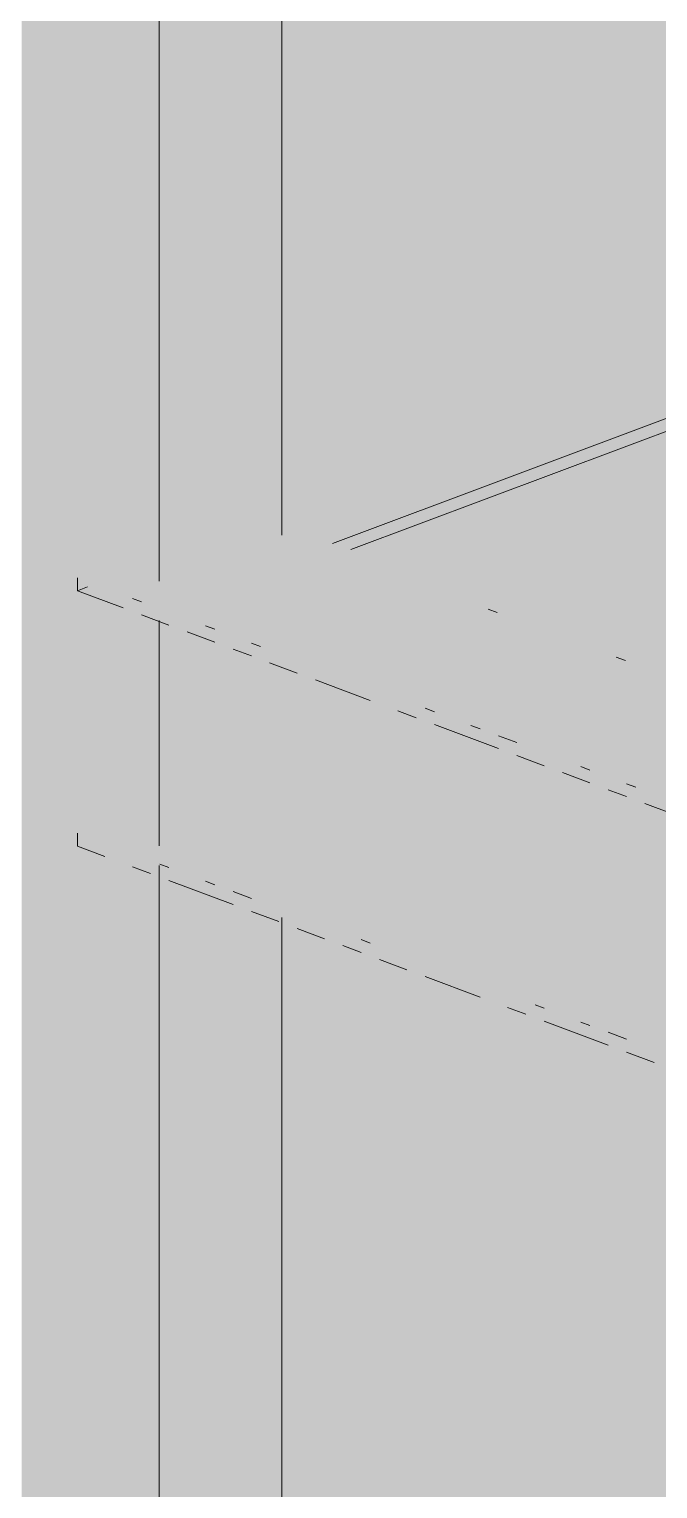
# Paper-space layout '03 3D Building and Roof' of a CAD drawing. Header units: millimetres. Extents: x 5 to 415, y 5 to 292.
# Drawn here: x 35.74 to 40.01, y 69.91 to 79.82 of the extents above; entities that cross this region are included whole.
import ezdxf

# ---------------------------------------------------------------- set-up
doc = ezdxf.new("R2010")
doc.units = ezdxf.units.MM
doc.layers.add('EXISTING', color=7, linetype='Continuous')
doc.layers.add('IMAGES', color=7, linetype='Continuous')

# ---------------------------------------------------------------- blocks, each defined once
blk = doc.blocks.new('SHEET_03')
at = {"layer": 'EXISTING', "color": 250, "lineweight": 9}
for p, q in [((37.4561, 76.387), (37.4561, 81.5131)), ((37.7996, 76.3297), (50.9068, 81.2398)), ((37.9238, 76.2889), (51.1553, 81.2455)), ((36.6229, 81.2009), (36.6229, 76.0748)), ((36.0674, 76.0096), (36.0674, 76.097)), ((36.1368, 76.0356), (36.0674, 76.0096)), ((36.3783, 75.8932), (36.0674, 76.0096)), ((36.4405, 75.9573), (36.5026, 75.934)), ((38.9194, 75.861), (38.8572, 75.8843)), ((36.6892, 75.7767), (36.5026, 75.8466)), ((36.6229, 75.8085), (36.6229, 74.2774)), ((37.0001, 75.6602), (36.8135, 75.7301)), ((36.9379, 75.7709), (37.0001, 75.7477)), ((37.2488, 75.5671), (37.1244, 75.6137)), ((37.2488, 75.6545), (37.311, 75.6312)), ((37.5597, 75.4506), (37.3731, 75.5205)), ((39.7899, 75.5349), (39.7277, 75.5582)), ((38.0571, 75.2643), (37.684, 75.404)), ((38.368, 75.1478), (38.2436, 75.1944)), ((38.4302, 75.2119), (38.4923, 75.1886)), ((38.9276, 74.9382), (38.4923, 75.1012)), ((38.741, 75.0955), (38.8032, 75.0722)), ((38.9276, 75.0256), (39.0519, 74.979)), ((39.2385, 74.8217), (39.0519, 74.8916)), ((39.4872, 74.816), (39.5494, 74.7927)), ((39.5494, 74.7053), (39.3628, 74.7751)), ((39.7981, 74.6995), (39.8602, 74.6762)), ((39.7981, 74.6121), (39.6737, 74.6587)), ((40.109, 74.4956), (39.9224, 74.5655)), ((36.0674, 74.2761), (36.0674, 74.3635)), ((36.2539, 74.2062), (36.0674, 74.2761)), ((36.5648, 74.0897), (36.4405, 74.1363)), ((36.6229, 74.1442), (36.6229, 56.4359)), ((36.627, 74.1539), (36.6892, 74.1306)), ((37.1244, 73.8801), (36.6892, 74.0432)), ((36.9379, 74.0374), (37.0001, 74.0141)), ((37.1244, 73.9675), (37.2488, 73.9209)), ((37.4353, 73.7636), (37.2488, 73.8335)), ((37.4561, 56.8146), (37.4561, 73.7906)), ((37.7462, 73.6472), (37.5597, 73.7171)), ((37.9949, 73.6414), (38.0571, 73.6181)), ((37.9949, 73.554), (37.8706, 73.6006)), ((38.3058, 73.4376), (38.1193, 73.5074)), ((38.8032, 73.2512), (38.4302, 73.391)), ((39.1141, 73.1348), (38.9898, 73.1813)), ((39.1763, 73.1989), (39.2385, 73.1756)), ((39.6737, 72.9251), (39.2385, 73.0882)), ((39.4872, 73.0824), (39.5494, 73.0591)), ((39.6737, 73.0125), (39.7981, 72.9659)), ((39.9846, 72.8087), (39.7981, 72.8785))]:
    blk.add_line(p, q, dxfattribs=at)
at = {"layer": 'IMAGES', "color": 7}
for points in [[(37.403, 77.2), (37.5743, 77.2), (37.403, 81.6571), (37.5743, 81.6571)], [(35.6893, 64.3429), (35.8607, 64.3429), (35.6893, 81.4857), (35.8607, 81.4857)], [(35.8607, 76.3429), (36.0321, 76.3429), (35.8607, 81.1429), (36.0321, 81.1429)], [(36.5462, 76), (36.7175, 76), (36.5462, 80.9714), (36.7175, 80.9714)], [(36.0321, 76.3429), (36.3748, 76.3429), (36.0321, 80.8), (36.3748, 80.8)], [(36.3748, 76.3429), (36.5462, 76.3429), (36.3748, 80.8), (36.5462, 80.8)], [(36.7175, 77.2), (37.403, 77.2), (36.7175, 80.6286), (37.403, 80.6286)], [(37.5743, 77.3714), (37.7457, 77.3714), (37.5743, 80.6286), (37.7457, 80.6286)], [(37.7457, 79.7714), (44.2575, 79.7714), (37.7457, 79.9429), (44.2575, 79.9429)], [(37.7457, 79.6), (43.7434, 79.6), (37.7457, 79.7714), (43.7434, 79.7714)], [(37.7457, 79.4286), (43.2293, 79.4286), (37.7457, 79.6), (43.2293, 79.6)], [(37.7457, 79.2571), (42.8866, 79.2571), (37.7457, 79.4286), (42.8866, 79.4286)], [(37.7457, 79.0857), (42.3725, 79.0857), (37.7457, 79.2571), (42.3725, 79.2571)], [(37.7457, 78.9143), (41.8584, 78.9143), (37.7457, 79.0857), (41.8584, 79.0857)], [(37.7457, 78.7429), (41.687, 78.7429), (37.7457, 78.9143), (41.687, 78.9143)], [(37.7457, 78.5714), (41.173, 78.5714), (37.7457, 78.7429), (41.173, 78.7429)], [(37.7457, 78.4), (40.4875, 78.4), (37.7457, 78.5714), (40.4875, 78.5714)], [(37.7457, 78.2286), (40.1448, 78.2286), (37.7457, 78.4), (40.1448, 78.4)], [(37.7457, 78.0571), (39.6307, 78.0571), (37.7457, 78.2286), (39.6307, 78.2286)], [(39.6307, 78.0571), (39.8021, 78.0571), (39.6307, 78.2286), (39.8021, 78.2286)], [(39.8021, 78.0571), (40.1448, 78.0571), (39.8021, 78.2286), (40.1448, 78.2286)], [(37.7457, 77.8857), (39.288, 77.8857), (37.7457, 78.0571), (39.288, 78.0571)], [(39.288, 77.8857), (39.4593, 77.8857), (39.288, 78.0571), (39.4593, 78.0571)], [(39.4593, 77.8857), (39.6307, 77.8857), (39.4593, 78.0571), (39.6307, 78.0571)], [(39.6307, 77.8857), (39.9734, 77.8857), (39.6307, 78.0571), (39.9734, 78.0571)], [(39.9734, 77.8857), (40.1448, 77.8857), (39.9734, 78.0571), (40.1448, 78.0571)], [(37.7457, 77.7143), (38.7739, 77.7143), (37.7457, 77.8857), (38.7739, 77.8857)], [(38.7739, 77.7143), (39.288, 77.7143), (38.7739, 77.8857), (39.288, 77.8857)], [(39.288, 77.7143), (39.4593, 77.7143), (39.288, 77.8857), (39.4593, 77.8857)], [(39.4593, 77.7143), (39.6307, 77.7143), (39.4593, 77.8857), (39.6307, 77.8857)], [(39.6307, 77.7143), (39.8021, 77.7143), (39.6307, 77.8857), (39.8021, 77.8857)], [(39.8021, 77.7143), (39.9734, 77.7143), (39.8021, 77.8857), (39.9734, 77.8857)], [(39.9734, 77.7143), (40.3161, 77.7143), (39.9734, 77.8857), (40.3161, 77.8857)], [(37.7457, 77.5429), (38.2598, 77.5429), (37.7457, 77.7143), (38.2598, 77.7143)], [(38.2598, 77.5429), (38.6025, 77.5429), (38.2598, 77.7143), (38.6025, 77.7143)], [(38.6025, 77.5429), (38.7739, 77.5429), (38.6025, 77.7143), (38.7739, 77.7143)], [(38.7739, 77.5429), (38.9452, 77.5429), (38.7739, 77.7143), (38.9452, 77.7143)], [(38.9452, 77.5429), (39.1166, 77.5429), (38.9452, 77.7143), (39.1166, 77.7143)], [(39.1166, 77.5429), (39.288, 77.5429), (39.1166, 77.7143), (39.288, 77.7143)], [(39.288, 77.5429), (39.4593, 77.5429), (39.288, 77.7143), (39.4593, 77.7143)], [(39.4593, 77.5429), (39.6307, 77.5429), (39.4593, 77.7143), (39.6307, 77.7143)], [(39.6307, 77.5429), (40.4875, 77.5429), (39.6307, 77.7143), (40.4875, 77.7143)], [(37.7457, 77.3714), (37.9171, 77.3714), (37.7457, 77.5429), (37.9171, 77.5429)], [(37.9171, 77.3714), (38.0884, 77.3714), (37.9171, 77.5429), (38.0884, 77.5429)], [(38.0884, 77.3714), (38.2598, 77.3714), (38.0884, 77.5429), (38.2598, 77.5429)], [(38.2598, 77.3714), (38.6025, 77.3714), (38.2598, 77.5429), (38.6025, 77.5429)], [(38.6025, 77.3714), (38.7739, 77.3714), (38.6025, 77.5429), (38.7739, 77.5429)], [(38.7739, 77.3714), (38.9452, 77.3714), (38.7739, 77.5429), (38.9452, 77.5429)], [(38.9452, 77.3714), (39.1166, 77.3714), (38.9452, 77.5429), (39.1166, 77.5429)], [(39.1166, 77.3714), (39.288, 77.3714), (39.1166, 77.5429), (39.288, 77.5429)], [(39.288, 77.3714), (39.4593, 77.3714), (39.288, 77.5429), (39.4593, 77.5429)], [(39.4593, 77.3714), (40.1448, 77.3714), (39.4593, 77.5429), (40.1448, 77.5429)], [(37.5743, 77.2), (37.9171, 77.2), (37.5743, 77.3714), (37.9171, 77.3714)], [(37.9171, 77.2), (38.0884, 77.2), (37.9171, 77.3714), (38.0884, 77.3714)], [(38.0884, 77.2), (38.2598, 77.2), (38.0884, 77.3714), (38.2598, 77.3714)], [(38.2598, 77.2), (38.4311, 77.2), (38.2598, 77.3714), (38.4311, 77.3714)], [(38.4311, 77.2), (38.6025, 77.2), (38.4311, 77.3714), (38.6025, 77.3714)], [(38.6025, 77.2), (38.7739, 77.2), (38.6025, 77.3714), (38.7739, 77.3714)], [(38.7739, 77.2), (39.6307, 77.2), (38.7739, 77.3714), (39.6307, 77.3714)], [(39.6307, 77.2), (39.9734, 77.2), (39.6307, 77.3714), (39.9734, 77.3714)], [(39.9734, 77.2), (40.1448, 77.2), (39.9734, 77.3714), (40.1448, 77.3714)], [(36.7175, 76.5143), (37.2316, 76.5143), (36.7175, 77.2), (37.2316, 77.2)], [(37.2316, 77.0286), (37.403, 77.0286), (37.2316, 77.2), (37.403, 77.2)], [(37.403, 77.0286), (37.7457, 77.0286), (37.403, 77.2), (37.7457, 77.2)], [(37.7457, 77.0286), (37.9171, 77.0286), (37.7457, 77.2), (37.9171, 77.2)], [(37.9171, 77.0286), (38.0884, 77.0286), (37.9171, 77.2), (38.0884, 77.2)], [(38.0884, 77.0286), (38.2598, 77.0286), (38.0884, 77.2), (38.2598, 77.2)], [(38.2598, 77.0286), (39.288, 77.0286), (38.2598, 77.2), (39.288, 77.2)], [(39.288, 77.0286), (39.4593, 77.0286), (39.288, 77.2), (39.4593, 77.2)], [(39.4593, 77.0286), (39.6307, 77.0286), (39.4593, 77.2), (39.6307, 77.2)], [(39.6307, 77.0286), (39.8021, 77.0286), (39.6307, 77.2), (39.8021, 77.2)], [(39.8021, 77.0286), (39.9734, 77.0286), (39.8021, 77.2), (39.9734, 77.2)], [(39.9734, 77.0286), (40.4875, 77.0286), (39.9734, 77.2), (40.4875, 77.2)], [(37.2316, 76.5143), (37.403, 76.5143), (37.2316, 77.0286), (37.403, 77.0286)], [(37.403, 76.3429), (37.5743, 76.3429), (37.403, 77.0286), (37.5743, 77.0286)], [(37.5743, 76.8571), (37.7457, 76.8571), (37.5743, 77.0286), (37.7457, 77.0286)], [(37.7457, 76.8571), (38.0884, 76.8571), (37.7457, 77.0286), (38.0884, 77.0286)], [(38.0884, 76.8571), (38.7739, 76.8571), (38.0884, 77.0286), (38.7739, 77.0286)], [(38.7739, 76.8571), (38.9452, 76.8571), (38.7739, 77.0286), (38.9452, 77.0286)], [(38.9452, 76.8571), (39.1166, 76.8571), (38.9452, 77.0286), (39.1166, 77.0286)], [(39.1166, 76.8571), (39.288, 76.8571), (39.1166, 77.0286), (39.288, 77.0286)], [(39.288, 76.8571), (39.4593, 76.8571), (39.288, 77.0286), (39.4593, 77.0286)], [(39.4593, 76.6857), (39.6307, 76.6857), (39.4593, 77.0286), (39.6307, 77.0286)], [(39.6307, 76.8571), (39.9734, 76.8571), (39.6307, 77.0286), (39.9734, 77.0286)], [(39.9734, 76.8571), (40.1448, 76.8571), (39.9734, 77.0286), (40.1448, 77.0286)], [(37.5743, 76.3429), (37.7457, 76.3429), (37.5743, 76.8571), (37.7457, 76.8571)], [(37.7457, 76.6857), (38.2598, 76.6857), (37.7457, 76.8571), (38.2598, 76.8571)], [(38.2598, 76.6857), (38.6025, 76.6857), (38.2598, 76.8571), (38.6025, 76.8571)], [(38.6025, 76.6857), (38.7739, 76.6857), (38.6025, 76.8571), (38.7739, 76.8571)], [(38.7739, 76.6857), (38.9452, 76.6857), (38.7739, 76.8571), (38.9452, 76.8571)], [(38.9452, 76.6857), (39.1166, 76.6857), (38.9452, 76.8571), (39.1166, 76.8571)], [(39.1166, 76.6857), (39.4593, 76.6857), (39.1166, 76.8571), (39.4593, 76.8571)], [(39.6307, 76.6857), (39.8021, 76.6857), (39.6307, 76.8571), (39.8021, 76.8571)], [(39.8021, 76.6857), (39.9734, 76.6857), (39.8021, 76.8571), (39.9734, 76.8571)], [(39.9734, 76.6857), (40.1448, 76.6857), (39.9734, 76.8571), (40.1448, 76.8571)], [(37.7457, 76.3429), (37.9171, 76.3429), (37.7457, 76.6857), (37.9171, 76.6857)], [(37.9171, 76.5143), (38.0884, 76.5143), (37.9171, 76.6857), (38.0884, 76.6857)], [(38.0884, 76.5143), (38.2598, 76.5143), (38.0884, 76.6857), (38.2598, 76.6857)], [(38.2598, 76.5143), (38.4311, 76.5143), (38.2598, 76.6857), (38.4311, 76.6857)], [(38.4311, 76.5143), (38.6025, 76.5143), (38.4311, 76.6857), (38.6025, 76.6857)], [(38.6025, 76.5143), (39.1166, 76.5143), (38.6025, 76.6857), (39.1166, 76.6857)], [(39.1166, 76.5143), (39.288, 76.5143), (39.1166, 76.6857), (39.288, 76.6857)], [(39.288, 76.5143), (39.4593, 76.5143), (39.288, 76.6857), (39.4593, 76.6857)], [(39.4593, 76.5143), (39.8021, 76.5143), (39.4593, 76.6857), (39.8021, 76.6857)], [(39.8021, 76.5143), (41.3443, 76.5143), (39.8021, 76.6857), (41.3443, 76.6857)], [(36.7175, 76.3429), (37.0602, 76.3429), (36.7175, 76.5143), (37.0602, 76.5143)], [(37.0602, 76.3429), (37.403, 76.3429), (37.0602, 76.5143), (37.403, 76.5143)], [(37.9171, 76.3429), (38.0884, 76.3429), (37.9171, 76.5143), (38.0884, 76.5143)], [(38.0884, 76.3429), (38.2598, 76.3429), (38.0884, 76.5143), (38.2598, 76.5143)], [(38.2598, 76.3429), (38.4311, 76.3429), (38.2598, 76.5143), (38.4311, 76.5143)], [(38.4311, 76.3429), (38.7739, 76.3429), (38.4311, 76.5143), (38.7739, 76.5143)], [(38.7739, 76.3429), (38.9452, 76.3429), (38.7739, 76.5143), (38.9452, 76.5143)], [(38.9452, 76.3429), (39.4593, 76.3429), (38.9452, 76.5143), (39.4593, 76.5143)], [(39.4593, 76.3429), (40.8302, 76.3429), (39.4593, 76.5143), (40.8302, 76.5143)], [(35.8607, 76.1714), (36.2034, 76.1714), (35.8607, 76.3429), (36.2034, 76.3429)], [(36.2034, 76), (36.3748, 76), (36.2034, 76.3429), (36.3748, 76.3429)], [(36.3748, 76.1714), (36.5462, 76.1714), (36.3748, 76.3429), (36.5462, 76.3429)], [(36.7175, 76.1714), (36.8889, 76.1714), (36.7175, 76.3429), (36.8889, 76.3429)], [(36.8889, 76.1714), (37.0602, 76.1714), (36.8889, 76.3429), (37.0602, 76.3429)], [(37.0602, 76.1714), (37.2316, 76.1714), (37.0602, 76.3429), (37.2316, 76.3429)], [(37.2316, 76.1714), (37.403, 76.1714), (37.2316, 76.3429), (37.403, 76.3429)], [(37.403, 76.1714), (37.5743, 76.1714), (37.403, 76.3429), (37.5743, 76.3429)], [(37.5743, 76.1714), (37.7457, 76.1714), (37.5743, 76.3429), (37.7457, 76.3429)], [(37.7457, 76.1714), (37.9171, 76.1714), (37.7457, 76.3429), (37.9171, 76.3429)], [(37.9171, 76.1714), (38.2598, 76.1714), (37.9171, 76.3429), (38.2598, 76.3429)], [(38.2598, 76.1714), (38.4311, 76.1714), (38.2598, 76.3429), (38.4311, 76.3429)], [(38.4311, 76.1714), (38.6025, 76.1714), (38.4311, 76.3429), (38.6025, 76.3429)], [(38.6025, 76.1714), (38.7739, 76.1714), (38.6025, 76.3429), (38.7739, 76.3429)], [(38.7739, 76.1714), (40.8302, 76.1714), (38.7739, 76.3429), (40.8302, 76.3429)], [(35.8607, 76), (36.0321, 76), (35.8607, 76.1714), (36.0321, 76.1714)], [(36.0321, 76), (36.2034, 76), (36.0321, 76.1714), (36.2034, 76.1714)], [(36.3748, 76), (36.5462, 76), (36.3748, 76.1714), (36.5462, 76.1714)], [(36.7175, 76), (37.0602, 76), (36.7175, 76.1714), (37.0602, 76.1714)], [(37.0602, 76), (37.2316, 76), (37.0602, 76.1714), (37.2316, 76.1714)], [(37.2316, 76), (37.403, 76), (37.2316, 76.1714), (37.403, 76.1714)], [(37.403, 76), (37.5743, 76), (37.403, 76.1714), (37.5743, 76.1714)], [(37.5743, 76), (37.7457, 76), (37.5743, 76.1714), (37.7457, 76.1714)], [(37.7457, 76), (37.9171, 76), (37.7457, 76.1714), (37.9171, 76.1714)], [(37.9171, 76), (38.0884, 76), (37.9171, 76.1714), (38.0884, 76.1714)], [(38.0884, 76), (38.2598, 76), (38.0884, 76.1714), (38.2598, 76.1714)], [(38.2598, 76), (38.6025, 76), (38.2598, 76.1714), (38.6025, 76.1714)], [(38.6025, 76), (38.9452, 76), (38.6025, 76.1714), (38.9452, 76.1714)], [(38.9452, 76), (39.1166, 76), (38.9452, 76.1714), (39.1166, 76.1714)], [(39.1166, 76), (40.1448, 76), (39.1166, 76.1714), (40.1448, 76.1714)], [(35.8607, 75.8286), (36.0321, 75.8286), (35.8607, 76), (36.0321, 76)], [(36.0321, 75.8286), (36.3748, 75.8286), (36.0321, 76), (36.3748, 76)], [(36.3748, 75.8286), (36.5462, 75.8286), (36.3748, 76), (36.5462, 76)], [(36.5462, 75.8286), (36.7175, 75.8286), (36.5462, 76), (36.7175, 76)], [(36.7175, 75.8286), (36.8889, 75.8286), (36.7175, 76), (36.8889, 76)], [(36.8889, 75.8286), (37.0602, 75.8286), (36.8889, 76), (37.0602, 76)], [(37.0602, 75.8286), (37.2316, 75.8286), (37.0602, 76), (37.2316, 76)], [(37.2316, 75.8286), (37.403, 75.8286), (37.2316, 76), (37.403, 76)], [(37.403, 75.8286), (38.0884, 75.8286), (37.403, 76), (38.0884, 76)], [(38.0884, 75.8286), (38.2598, 75.8286), (38.0884, 76), (38.2598, 76)], [(38.2598, 75.8286), (38.6025, 75.8286), (38.2598, 76), (38.6025, 76)], [(38.6025, 75.8286), (39.1166, 75.8286), (38.6025, 76), (39.1166, 76)], [(39.1166, 75.8286), (39.288, 75.8286), (39.1166, 76), (39.288, 76)], [(39.288, 75.8286), (39.9734, 75.8286), (39.288, 76), (39.9734, 76)], [(39.9734, 75.8286), (40.1448, 75.8286), (39.9734, 76), (40.1448, 76)], [(35.8607, 75.6571), (36.2034, 75.6571), (35.8607, 75.8286), (36.2034, 75.8286)], [(36.2034, 75.6571), (36.3748, 75.6571), (36.2034, 75.8286), (36.3748, 75.8286)], [(36.3748, 75.6571), (36.5462, 75.6571), (36.3748, 75.8286), (36.5462, 75.8286)], [(36.5462, 75.6571), (36.8889, 75.6571), (36.5462, 75.8286), (36.8889, 75.8286)], [(36.8889, 75.6571), (37.0602, 75.6571), (36.8889, 75.8286), (37.0602, 75.8286)], [(37.0602, 75.6571), (37.2316, 75.6571), (37.0602, 75.8286), (37.2316, 75.8286)], [(37.2316, 75.6571), (37.403, 75.6571), (37.2316, 75.8286), (37.403, 75.8286)], [(37.403, 75.6571), (37.5743, 75.6571), (37.403, 75.8286), (37.5743, 75.8286)], [(37.5743, 75.6571), (37.7457, 75.6571), (37.5743, 75.8286), (37.7457, 75.8286)], [(37.7457, 75.6571), (38.6025, 75.6571), (37.7457, 75.8286), (38.6025, 75.8286)], [(38.6025, 75.6571), (38.7739, 75.6571), (38.6025, 75.8286), (38.7739, 75.8286)], [(38.7739, 75.6571), (39.1166, 75.6571), (38.7739, 75.8286), (39.1166, 75.8286)], [(39.1166, 75.6571), (39.4593, 75.6571), (39.1166, 75.8286), (39.4593, 75.8286)], [(39.4593, 75.6571), (39.6307, 75.6571), (39.4593, 75.8286), (39.6307, 75.8286)], [(39.6307, 75.6571), (39.8021, 75.6571), (39.6307, 75.8286), (39.8021, 75.8286)], [(39.8021, 75.6571), (39.9734, 75.6571), (39.8021, 75.8286), (39.9734, 75.8286)], [(39.9734, 75.4857), (40.1448, 75.4857), (39.9734, 75.8286), (40.1448, 75.8286)], [(35.8607, 74.6286), (36.0321, 74.6286), (35.8607, 75.6571), (36.0321, 75.6571)], [(36.0321, 75.4857), (36.2034, 75.4857), (36.0321, 75.6571), (36.2034, 75.6571)], [(36.2034, 75.4857), (36.5462, 75.4857), (36.2034, 75.6571), (36.5462, 75.6571)], [(36.5462, 74.2857), (36.7175, 74.2857), (36.5462, 75.6571), (36.7175, 75.6571)], [(36.7175, 75.4857), (37.0602, 75.4857), (36.7175, 75.6571), (37.0602, 75.6571)], [(37.0602, 75.4857), (37.403, 75.4857), (37.0602, 75.6571), (37.403, 75.6571)], [(37.403, 75.3143), (37.5743, 75.3143), (37.403, 75.6571), (37.5743, 75.6571)], [(37.5743, 75.4857), (37.7457, 75.4857), (37.5743, 75.6571), (37.7457, 75.6571)], [(37.7457, 75.4857), (37.9171, 75.4857), (37.7457, 75.6571), (37.9171, 75.6571)], [(37.9171, 75.4857), (38.0884, 75.4857), (37.9171, 75.6571), (38.0884, 75.6571)], [(38.0884, 75.4857), (38.9452, 75.4857), (38.0884, 75.6571), (38.9452, 75.6571)], [(38.9452, 75.4857), (39.1166, 75.4857), (38.9452, 75.6571), (39.1166, 75.6571)], [(39.1166, 75.4857), (39.4593, 75.4857), (39.1166, 75.6571), (39.4593, 75.6571)], [(39.4593, 75.4857), (39.6307, 75.4857), (39.4593, 75.6571), (39.6307, 75.6571)], [(39.6307, 75.4857), (39.8021, 75.4857), (39.6307, 75.6571), (39.8021, 75.6571)], [(39.8021, 75.4857), (39.9734, 75.4857), (39.8021, 75.6571), (39.9734, 75.6571)], [(36.0321, 74.6286), (36.3748, 74.6286), (36.0321, 75.4857), (36.3748, 75.4857)], [(36.3748, 74.4571), (36.5462, 74.4571), (36.3748, 75.4857), (36.5462, 75.4857)], [(36.7175, 75.3143), (36.8889, 75.3143), (36.7175, 75.4857), (36.8889, 75.4857)], [(36.8889, 74.4571), (37.0602, 74.4571), (36.8889, 75.4857), (37.0602, 75.4857)], [(37.0602, 75.3143), (37.2316, 75.3143), (37.0602, 75.4857), (37.2316, 75.4857)], [(37.2316, 75.3143), (37.403, 75.3143), (37.2316, 75.4857), (37.403, 75.4857)], [(37.5743, 75.3143), (38.0884, 75.3143), (37.5743, 75.4857), (38.0884, 75.4857)], [(38.0884, 75.3143), (38.2598, 75.3143), (38.0884, 75.4857), (38.2598, 75.4857)], [(38.2598, 75.3143), (38.6025, 75.3143), (38.2598, 75.4857), (38.6025, 75.4857)], [(38.6025, 75.3143), (39.6307, 75.3143), (38.6025, 75.4857), (39.6307, 75.4857)], [(39.6307, 75.3143), (39.8021, 75.3143), (39.6307, 75.4857), (39.8021, 75.4857)], [(39.8021, 75.3143), (39.9734, 75.3143), (39.8021, 75.4857), (39.9734, 75.4857)], [(39.9734, 75.3143), (40.1448, 75.3143), (39.9734, 75.4857), (40.1448, 75.4857)], [(36.7175, 74.4571), (36.8889, 74.4571), (36.7175, 75.3143), (36.8889, 75.3143)], [(37.0602, 75.1429), (37.403, 75.1429), (37.0602, 75.3143), (37.403, 75.3143)], [(37.403, 75.1429), (37.5743, 75.1429), (37.403, 75.3143), (37.5743, 75.3143)], [(37.5743, 75.1429), (37.7457, 75.1429), (37.5743, 75.3143), (37.7457, 75.3143)], [(37.7457, 75.1429), (37.9171, 75.1429), (37.7457, 75.3143), (37.9171, 75.3143)], [(37.9171, 75.1429), (38.2598, 75.1429), (37.9171, 75.3143), (38.2598, 75.3143)], [(38.2598, 75.1429), (38.6025, 75.1429), (38.2598, 75.3143), (38.6025, 75.3143)], [(38.6025, 75.1429), (38.7739, 75.1429), (38.6025, 75.3143), (38.7739, 75.3143)], [(38.7739, 75.1429), (39.1166, 75.1429), (38.7739, 75.3143), (39.1166, 75.3143)], [(39.1166, 75.1429), (39.9734, 75.1429), (39.1166, 75.3143), (39.9734, 75.3143)], [(39.9734, 75.1429), (40.1448, 75.1429), (39.9734, 75.3143), (40.1448, 75.3143)], [(37.0602, 74.4571), (37.2316, 74.4571), (37.0602, 75.1429), (37.2316, 75.1429)], [(37.2316, 74.9714), (37.7457, 74.9714), (37.2316, 75.1429), (37.7457, 75.1429)], [(37.7457, 74.9714), (37.9171, 74.9714), (37.7457, 75.1429), (37.9171, 75.1429)], [(37.9171, 74.9714), (38.0884, 74.9714), (37.9171, 75.1429), (38.0884, 75.1429)], [(38.0884, 74.9714), (38.2598, 74.9714), (38.0884, 75.1429), (38.2598, 75.1429)], [(38.2598, 74.9714), (38.4311, 74.9714), (38.2598, 75.1429), (38.4311, 75.1429)], [(38.4311, 74.9714), (38.7739, 74.9714), (38.4311, 75.1429), (38.7739, 75.1429)], [(38.7739, 74.9714), (39.1166, 74.9714), (38.7739, 75.1429), (39.1166, 75.1429)], [(39.1166, 74.9714), (39.288, 74.9714), (39.1166, 75.1429), (39.288, 75.1429)], [(39.288, 74.9714), (39.4593, 74.9714), (39.288, 75.1429), (39.4593, 75.1429)], [(39.4593, 74.9714), (39.6307, 74.9714), (39.4593, 75.1429), (39.6307, 75.1429)], [(39.6307, 74.9714), (40.3161, 74.9714), (39.6307, 75.1429), (40.3161, 75.1429)], [(37.2316, 74.8), (38.0884, 74.8), (37.2316, 74.9714), (38.0884, 74.9714)], [(38.0884, 74.8), (38.2598, 74.8), (38.0884, 74.9714), (38.2598, 74.9714)], [(38.2598, 74.8), (38.4311, 74.8), (38.2598, 74.9714), (38.4311, 74.9714)], [(38.4311, 74.8), (38.6025, 74.8), (38.4311, 74.9714), (38.6025, 74.9714)], [(38.6025, 74.8), (38.7739, 74.8), (38.6025, 74.9714), (38.7739, 74.9714)], [(38.7739, 74.8), (38.9452, 74.8), (38.7739, 74.9714), (38.9452, 74.9714)], [(38.9452, 74.8), (39.1166, 74.8), (38.9452, 74.9714), (39.1166, 74.9714)], [(39.1166, 74.8), (39.288, 74.8), (39.1166, 74.9714), (39.288, 74.9714)], [(39.288, 74.8), (39.6307, 74.8), (39.288, 74.9714), (39.6307, 74.9714)], [(39.6307, 74.8), (39.9734, 74.8), (39.6307, 74.9714), (39.9734, 74.9714)], [(39.9734, 74.8), (40.8302, 74.8), (39.9734, 74.9714), (40.8302, 74.9714)], [(37.2316, 74.6286), (38.4311, 74.6286), (37.2316, 74.8), (38.4311, 74.8)], [(38.4311, 74.6286), (38.7739, 74.6286), (38.4311, 74.8), (38.7739, 74.8)], [(38.7739, 74.6286), (38.9452, 74.6286), (38.7739, 74.8), (38.9452, 74.8)], [(38.9452, 74.6286), (39.1166, 74.6286), (38.9452, 74.8), (39.1166, 74.8)], [(39.1166, 74.6286), (39.288, 74.6286), (39.1166, 74.8), (39.288, 74.8)], [(39.288, 74.6286), (39.6307, 74.6286), (39.288, 74.8), (39.6307, 74.8)], [(39.6307, 74.6286), (39.8021, 74.6286), (39.6307, 74.8), (39.8021, 74.8)], [(39.8021, 74.6286), (39.9734, 74.6286), (39.8021, 74.8), (39.9734, 74.8)], [(39.9734, 74.6286), (41.173, 74.6286), (39.9734, 74.8), (41.173, 74.8)], [(35.8607, 74.4571), (36.2034, 74.4571), (35.8607, 74.6286), (36.2034, 74.6286)], [(36.2034, 74.4571), (36.3748, 74.4571), (36.2034, 74.6286), (36.3748, 74.6286)], [(37.2316, 74.4571), (38.9452, 74.4571), (37.2316, 74.6286), (38.9452, 74.6286)], [(38.9452, 74.4571), (39.288, 74.4571), (38.9452, 74.6286), (39.288, 74.6286)], [(39.288, 74.4571), (39.6307, 74.4571), (39.288, 74.6286), (39.6307, 74.6286)], [(39.6307, 74.4571), (39.9734, 74.4571), (39.6307, 74.6286), (39.9734, 74.6286)], [(39.9734, 74.4571), (40.1448, 74.4571), (39.9734, 74.6286), (40.1448, 74.6286)], [(35.8607, 74.2857), (36.0321, 74.2857), (35.8607, 74.4571), (36.0321, 74.4571)], [(36.0321, 74.2857), (36.2034, 74.2857), (36.0321, 74.4571), (36.2034, 74.4571)], [(36.2034, 74.2857), (36.3748, 74.2857), (36.2034, 74.4571), (36.3748, 74.4571)], [(36.3748, 74.2857), (36.5462, 74.2857), (36.3748, 74.4571), (36.5462, 74.4571)], [(36.7175, 74.1143), (36.8889, 74.1143), (36.7175, 74.4571), (36.8889, 74.4571)], [(36.8889, 74.2857), (37.0602, 74.2857), (36.8889, 74.4571), (37.0602, 74.4571)], [(37.0602, 74.2857), (37.403, 74.2857), (37.0602, 74.4571), (37.403, 74.4571)], [(37.403, 74.2857), (39.288, 74.2857), (37.403, 74.4571), (39.288, 74.4571)], [(39.288, 74.2857), (39.6307, 74.2857), (39.288, 74.4571), (39.6307, 74.4571)], [(39.6307, 74.2857), (39.8021, 74.2857), (39.6307, 74.4571), (39.8021, 74.4571)], [(39.8021, 74.2857), (39.9734, 74.2857), (39.8021, 74.4571), (39.9734, 74.4571)], [(39.9734, 74.2857), (40.1448, 74.2857), (39.9734, 74.4571), (40.1448, 74.4571)], [(35.8607, 64.1714), (36.0321, 64.1714), (35.8607, 74.2857), (36.0321, 74.2857)], [(36.0321, 74.1143), (36.3748, 74.1143), (36.0321, 74.2857), (36.3748, 74.2857)], [(36.3748, 74.1143), (36.7175, 74.1143), (36.3748, 74.2857), (36.7175, 74.2857)], [(36.8889, 74.1143), (37.0602, 74.1143), (36.8889, 74.2857), (37.0602, 74.2857)], [(37.0602, 74.1143), (37.2316, 74.1143), (37.0602, 74.2857), (37.2316, 74.2857)], [(37.2316, 74.1143), (37.7457, 74.1143), (37.2316, 74.2857), (37.7457, 74.2857)], [(37.7457, 74.1143), (39.9734, 74.1143), (37.7457, 74.2857), (39.9734, 74.2857)], [(39.9734, 74.1143), (40.1448, 74.1143), (39.9734, 74.2857), (40.1448, 74.2857)], [(36.0321, 73.9429), (36.2034, 73.9429), (36.0321, 74.1143), (36.2034, 74.1143)], [(36.2034, 73.9429), (36.3748, 73.9429), (36.2034, 74.1143), (36.3748, 74.1143)], [(36.3748, 73.9429), (36.5462, 73.9429), (36.3748, 74.1143), (36.5462, 74.1143)], [(36.5462, 73.9429), (36.8889, 73.9429), (36.5462, 74.1143), (36.8889, 74.1143)], [(36.8889, 73.9429), (37.2316, 73.9429), (36.8889, 74.1143), (37.2316, 74.1143)], [(37.2316, 73.9429), (37.403, 73.9429), (37.2316, 74.1143), (37.403, 74.1143)], [(37.403, 73.9429), (37.5743, 73.9429), (37.403, 74.1143), (37.5743, 74.1143)], [(37.5743, 73.9429), (37.9171, 73.9429), (37.5743, 74.1143), (37.9171, 74.1143)], [(37.9171, 73.9429), (38.2598, 73.9429), (37.9171, 74.1143), (38.2598, 74.1143)], [(38.2598, 73.9429), (38.4311, 73.9429), (38.2598, 74.1143), (38.4311, 74.1143)], [(38.4311, 73.9429), (38.6025, 73.9429), (38.4311, 74.1143), (38.6025, 74.1143)], [(38.6025, 73.9429), (40.4875, 73.9429), (38.6025, 74.1143), (40.4875, 74.1143)], [(36.0321, 73.7714), (36.5462, 73.7714), (36.0321, 73.9429), (36.5462, 73.9429)], [(36.5462, 56.6286), (36.7175, 56.6286), (36.5462, 73.9429), (36.7175, 73.9429)], [(36.7175, 73.7714), (36.8889, 73.7714), (36.7175, 73.9429), (36.8889, 73.9429)], [(36.8889, 73.7714), (37.0602, 73.7714), (36.8889, 73.9429), (37.0602, 73.9429)], [(37.0602, 73.7714), (37.2316, 73.7714), (37.0602, 73.9429), (37.2316, 73.9429)], [(37.2316, 73.6), (37.403, 73.6), (37.2316, 73.9429), (37.403, 73.9429)], [(37.403, 73.7714), (37.9171, 73.7714), (37.403, 73.9429), (37.9171, 73.9429)], [(37.9171, 73.7714), (38.0884, 73.7714), (37.9171, 73.9429), (38.0884, 73.9429)], [(38.0884, 73.7714), (38.2598, 73.7714), (38.0884, 73.9429), (38.2598, 73.9429)], [(38.2598, 73.6), (38.4311, 73.6), (38.2598, 73.9429), (38.4311, 73.9429)], [(38.4311, 73.7714), (38.6025, 73.7714), (38.4311, 73.9429), (38.6025, 73.9429)], [(38.6025, 73.7714), (38.7739, 73.7714), (38.6025, 73.9429), (38.7739, 73.9429)], [(38.7739, 73.7714), (40.8302, 73.7714), (38.7739, 73.9429), (40.8302, 73.9429)], [(36.0321, 56.9714), (36.3748, 56.9714), (36.0321, 73.7714), (36.3748, 73.7714)], [(36.3748, 56.8), (36.5462, 56.8), (36.3748, 73.7714), (36.5462, 73.7714)], [(36.7175, 73.6), (37.0602, 73.6), (36.7175, 73.7714), (37.0602, 73.7714)], [(37.0602, 73.6), (37.2316, 73.6), (37.0602, 73.7714), (37.2316, 73.7714)], [(37.403, 65.0286), (37.5743, 65.0286), (37.403, 73.7714), (37.5743, 73.7714)], [(37.5743, 73.6), (37.9171, 73.6), (37.5743, 73.7714), (37.9171, 73.7714)], [(37.9171, 73.6), (38.0884, 73.6), (37.9171, 73.7714), (38.0884, 73.7714)], [(38.0884, 73.6), (38.2598, 73.6), (38.0884, 73.7714), (38.2598, 73.7714)], [(38.4311, 73.6), (38.6025, 73.6), (38.4311, 73.7714), (38.6025, 73.7714)], [(38.6025, 73.6), (39.1166, 73.6), (38.6025, 73.7714), (39.1166, 73.7714)], [(39.1166, 73.6), (41.3443, 73.6), (39.1166, 73.7714), (41.3443, 73.7714)], [(36.7175, 73.4286), (37.2316, 73.4286), (36.7175, 73.6), (37.2316, 73.6)], [(37.2316, 73.4286), (37.403, 73.4286), (37.2316, 73.6), (37.403, 73.6)], [(37.5743, 73.4286), (37.7457, 73.4286), (37.5743, 73.6), (37.7457, 73.6)], [(37.7457, 73.4286), (38.0884, 73.4286), (37.7457, 73.6), (38.0884, 73.6)], [(38.0884, 73.4286), (38.2598, 73.4286), (38.0884, 73.6), (38.2598, 73.6)], [(38.2598, 73.4286), (38.4311, 73.4286), (38.2598, 73.6), (38.4311, 73.6)], [(38.4311, 73.4286), (38.6025, 73.4286), (38.4311, 73.6), (38.6025, 73.6)], [(38.6025, 73.4286), (38.7739, 73.4286), (38.6025, 73.6), (38.7739, 73.6)], [(38.7739, 73.4286), (38.9452, 73.4286), (38.7739, 73.6), (38.9452, 73.6)], [(38.9452, 73.4286), (39.288, 73.4286), (38.9452, 73.6), (39.288, 73.6)], [(39.288, 73.4286), (39.4593, 73.4286), (39.288, 73.6), (39.4593, 73.6)], [(39.4593, 73.4286), (39.6307, 73.4286), (39.4593, 73.6), (39.6307, 73.6)], [(39.6307, 73.4286), (41.5157, 73.4286), (39.6307, 73.6), (41.5157, 73.6)], [(36.7175, 64.8571), (37.403, 64.8571), (36.7175, 73.4286), (37.403, 73.4286)], [(37.5743, 65.2), (37.7457, 65.2), (37.5743, 73.4286), (37.7457, 73.4286)], [(37.7457, 73.2571), (37.9171, 73.2571), (37.7457, 73.4286), (37.9171, 73.4286)], [(37.9171, 73.2571), (38.0884, 73.2571), (37.9171, 73.4286), (38.0884, 73.4286)], [(38.0884, 73.2571), (38.2598, 73.2571), (38.0884, 73.4286), (38.2598, 73.4286)], [(38.2598, 73.2571), (38.4311, 73.2571), (38.2598, 73.4286), (38.4311, 73.4286)], [(38.4311, 73.2571), (38.6025, 73.2571), (38.4311, 73.4286), (38.6025, 73.4286)], [(38.6025, 73.2571), (38.7739, 73.2571), (38.6025, 73.4286), (38.7739, 73.4286)], [(38.7739, 73.2571), (38.9452, 73.2571), (38.7739, 73.4286), (38.9452, 73.4286)], [(38.9452, 73.2571), (39.1166, 73.2571), (38.9452, 73.4286), (39.1166, 73.4286)], [(39.1166, 73.2571), (39.4593, 73.2571), (39.1166, 73.4286), (39.4593, 73.4286)], [(39.4593, 73.2571), (39.6307, 73.2571), (39.4593, 73.4286), (39.6307, 73.4286)], [(39.6307, 73.2571), (39.9734, 73.2571), (39.6307, 73.4286), (39.9734, 73.4286)], [(39.9734, 73.2571), (42.2011, 73.2571), (39.9734, 73.4286), (42.2011, 73.4286)], [(37.7457, 73.0857), (38.2598, 73.0857), (37.7457, 73.2571), (38.2598, 73.2571)], [(38.2598, 73.0857), (38.4311, 73.0857), (38.2598, 73.2571), (38.4311, 73.2571)], [(38.4311, 73.0857), (38.6025, 73.0857), (38.4311, 73.2571), (38.6025, 73.2571)], [(38.6025, 73.0857), (38.7739, 73.0857), (38.6025, 73.2571), (38.7739, 73.2571)], [(38.7739, 73.0857), (39.1166, 73.0857), (38.7739, 73.2571), (39.1166, 73.2571)], [(39.1166, 73.0857), (39.288, 73.0857), (39.1166, 73.2571), (39.288, 73.2571)], [(39.288, 73.0857), (39.4593, 73.0857), (39.288, 73.2571), (39.4593, 73.2571)], [(39.4593, 73.0857), (39.6307, 73.0857), (39.4593, 73.2571), (39.6307, 73.2571)], [(39.6307, 73.0857), (39.8021, 73.0857), (39.6307, 73.2571), (39.8021, 73.2571)], [(39.8021, 73.0857), (39.9734, 73.0857), (39.8021, 73.2571), (39.9734, 73.2571)], [(39.9734, 73.0857), (40.3161, 73.0857), (39.9734, 73.2571), (40.3161, 73.2571)], [(37.7457, 72.9143), (38.7739, 72.9143), (37.7457, 73.0857), (38.7739, 73.0857)], [(38.7739, 72.9143), (38.9452, 72.9143), (38.7739, 73.0857), (38.9452, 73.0857)], [(38.9452, 72.9143), (39.1166, 72.9143), (38.9452, 73.0857), (39.1166, 73.0857)], [(39.1166, 72.9143), (39.288, 72.9143), (39.1166, 73.0857), (39.288, 73.0857)], [(39.288, 72.9143), (39.4593, 72.9143), (39.288, 73.0857), (39.4593, 73.0857)], [(39.4593, 72.9143), (39.8021, 72.9143), (39.4593, 73.0857), (39.8021, 73.0857)], [(39.8021, 72.9143), (39.9734, 72.9143), (39.8021, 73.0857), (39.9734, 73.0857)], [(39.9734, 72.9143), (40.1448, 72.9143), (39.9734, 73.0857), (40.1448, 73.0857)], [(37.7457, 72.7429), (39.288, 72.7429), (37.7457, 72.9143), (39.288, 72.9143)], [(39.288, 72.7429), (39.6307, 72.7429), (39.288, 72.9143), (39.6307, 72.9143)], [(39.6307, 72.7429), (39.8021, 72.7429), (39.6307, 72.9143), (39.8021, 72.9143)], [(39.8021, 72.7429), (39.9734, 72.7429), (39.8021, 72.9143), (39.9734, 72.9143)], [(39.9734, 72.7429), (40.1448, 72.7429), (39.9734, 72.9143), (40.1448, 72.9143)], [(37.7457, 72.5714), (39.6307, 72.5714), (37.7457, 72.7429), (39.6307, 72.7429)], [(39.6307, 72.5714), (39.8021, 72.5714), (39.6307, 72.7429), (39.8021, 72.7429)], [(39.8021, 72.5714), (39.9734, 72.5714), (39.8021, 72.7429), (39.9734, 72.7429)], [(39.9734, 72.5714), (40.1448, 72.5714), (39.9734, 72.7429), (40.1448, 72.7429)], [(37.7457, 72.4), (40.1448, 72.4), (37.7457, 72.5714), (40.1448, 72.5714)], [(37.7457, 72.2286), (40.4875, 72.2286), (37.7457, 72.4), (40.4875, 72.4)], [(37.7457, 72.0571), (41.0016, 72.0571), (37.7457, 72.2286), (41.0016, 72.2286)], [(37.7457, 71.8857), (41.5157, 71.8857), (37.7457, 72.0571), (41.5157, 72.0571)], [(37.7457, 71.7143), (41.8584, 71.7143), (37.7457, 71.8857), (41.8584, 71.8857)], [(37.7457, 71.5429), (42.3725, 71.5429), (37.7457, 71.7143), (42.3725, 71.7143)], [(37.7457, 71.3714), (42.7152, 71.3714), (37.7457, 71.5429), (42.7152, 71.5429)], [(37.7457, 71.2), (43.2293, 71.2), (37.7457, 71.3714), (43.2293, 71.3714)], [(37.7457, 71.0286), (43.7434, 71.0286), (37.7457, 71.2), (43.7434, 71.2)], [(37.7457, 70.8571), (44.0861, 70.8571), (37.7457, 71.0286), (44.0861, 71.0286)], [(37.7457, 70.6857), (44.6002, 70.6857), (37.7457, 70.8571), (44.6002, 70.8571)], [(37.7457, 70.5143), (45.1143, 70.5143), (37.7457, 70.6857), (45.1143, 70.6857)], [(37.7457, 70.3429), (45.457, 70.3429), (37.7457, 70.5143), (45.457, 70.5143)], [(37.7457, 70.1714), (46.1425, 70.1714), (37.7457, 70.3429), (46.1425, 70.3429)], [(37.7457, 70), (46.3139, 70), (37.7457, 70.1714), (46.3139, 70.1714)], [(37.7457, 69.8286), (46.8279, 69.8286), (37.7457, 70), (46.8279, 70)]]:
    blk.add_solid(points, dxfattribs=at)

psp = doc.layouts.new('03 3D Building and Roof')

# ---------------------------------------------------------------- block references
psp.add_blockref('SHEET_03', (0, 0))

doc.saveas('drawing.dxf')
